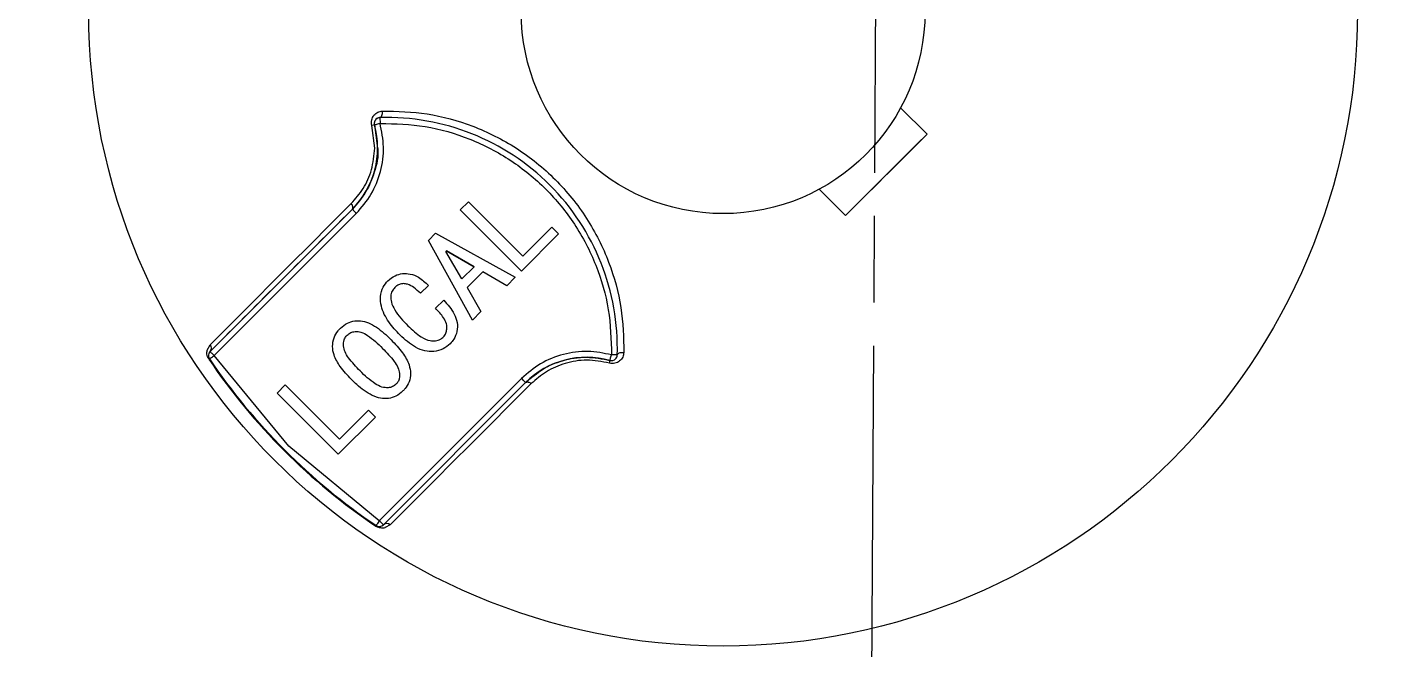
# Model space of a CAD drawing. Header units: millimetres. Extents: x 2223 to 4172, y 741 to 2119.
# Drawn here: x 2843.92 to 2890.67, y 1793.82 to 1815.39 of the extents above; entities that cross this region are included whole.
import ezdxf

# ---------------------------------------------------------------- set-up
doc = ezdxf.new("R2010")
doc.units = ezdxf.units.MM
doc.linetypes.add('AM_ISO08W050', pattern=[18, 12, -1.5, 3, -1.5])
doc.layers.add('AM_7', color=4, linetype='AM_ISO08W050', lineweight=25)

msp = doc.modelspace()

# ---------------------------------------------------------------- linework, layer by layer
at = {"color": 7, "linetype": 'Continuous', "lineweight": 25}
for p, q in [((2856.158, 1812.252), (2856.163, 1812.052)), ((2874.218, 1812.593), (2875.132, 1811.68)), ((2874.218, 1812.593), (2874.218, 1812.593)), ((2855.979, 1811.195), (2855.877, 1811.977)), ((2855.963, 1812.052), (2855.963, 1812.052)), ((2855.971, 1811.998), (2856.079, 1811.192)), ((2872.303, 1808.851), (2875.132, 1811.68)), ((2858.943, 1809.05), (2859.228, 1809.335)), ((2859.228, 1809.335), (2861.114, 1807.45)), ((2872.303, 1808.851), (2871.39, 1809.765)), ((2871.39, 1809.765), (2871.39, 1809.765)), ((2871.39, 1809.765), (2872.303, 1808.851)), ((2850.269, 1804.141), (2855.202, 1809.074)), ((2850.41, 1804), (2855.343, 1808.932)), ((2855.202, 1809.074), (2855.202, 1809.074)), ((2861.064, 1806.929), (2858.943, 1809.05)), ((2861.064, 1806.929), (2858.943, 1809.05)), ((2861.114, 1807.45), (2862.119, 1808.454)), ((2862.119, 1808.454), (2862.354, 1808.219)), ((2872.303, 1808.851), (2872.303, 1808.851)), ((2857.839, 1807.995), (2858.087, 1808.244)), ((2859.365, 1805.229), (2857.839, 1807.995)), ((2859.365, 1805.229), (2857.839, 1807.995)), ((2858.087, 1808.244), (2860.853, 1806.718)), ((2862.354, 1808.219), (2861.064, 1806.929)), ((2862.354, 1808.219), (2861.064, 1806.929)), ((2858.471, 1807.636), (2858.447, 1807.611)), ((2858.471, 1807.636), (2858.447, 1807.611)), ((2859.005, 1806.656), (2858.447, 1807.611)), ((2858.447, 1807.611), (2858.447, 1807.611)), ((2858.471, 1807.636), (2859.427, 1807.077)), ((2858.471, 1807.636), (2858.471, 1807.636)), ((2859.427, 1807.077), (2858.471, 1807.636)), ((2859.427, 1807.077), (2859.005, 1806.656)), ((2859.427, 1807.077), (2859.427, 1807.077)), ((2859.724, 1806.904), (2859.179, 1806.358)), ((2859.724, 1806.904), (2859.179, 1806.358)), ((2860.556, 1806.42), (2859.724, 1806.904)), ((2859.724, 1806.904), (2859.724, 1806.904)), ((2860.556, 1806.42), (2859.724, 1806.904)), ((2860.853, 1806.718), (2860.556, 1806.42)), ((2860.853, 1806.718), (2860.556, 1806.42)), ((2861.064, 1806.929), (2861.064, 1806.929)), ((2856.673, 1806.358), (2856.673, 1806.358)), ((2857.839, 1806.432), (2857.566, 1806.159)), ((2857.839, 1806.432), (2857.566, 1806.159)), ((2857.566, 1806.159), (2857.566, 1806.159)), ((2859.179, 1806.358), (2859.662, 1805.527)), ((2859.179, 1806.358), (2859.179, 1806.358)), ((2860.556, 1806.42), (2860.556, 1806.42)), ((2856.565, 1805.82), (2856.565, 1805.82)), ((2858.087, 1805.638), (2858.372, 1805.924)), ((2859.662, 1805.527), (2859.365, 1805.229)), ((2859.662, 1805.527), (2859.365, 1805.229)), ((2859.365, 1805.229), (2859.365, 1805.229)), ((2855.023, 1804.708), (2855.023, 1804.708)), ((2856.859, 1804.708), (2856.859, 1804.708)), ((2858.473, 1805.057), (2858.473, 1805.057)), ((2850.167, 1804.185), (2850.273, 1804.377)), ((2854.919, 1804.206), (2854.919, 1804.206)), ((2856.251, 1804.249), (2856.251, 1804.249)), ((2858.595, 1804.41), (2858.595, 1804.41)), ((2864.394, 1804.247), (2864.394, 1804.247)), ((2850.21, 1804), (2850.21, 1804)), ((2850.245, 1803.888), (2850.225, 1803.874)), ((2850.269, 1804.141), (2850.269, 1804.141)), ((2852.999, 1800.861), (2850.41, 1804)), ((2856.811, 1803.509), (2856.811, 1803.509)), ((2852.591, 1802.698), (2852.877, 1802.984)), ((2852.877, 1802.984), (2854.762, 1801.098)), ((2855.172, 1803.17), (2855.172, 1803.17)), ((2861.071, 1803.205), (2856.138, 1798.272)), ((2861.212, 1803.063), (2856.279, 1798.131)), ((2854.713, 1800.577), (2852.591, 1802.698)), ((2854.713, 1800.577), (2852.591, 1802.698)), ((2856.958, 1802.773), (2856.958, 1802.773)), ((2856.003, 1801.867), (2854.713, 1800.577)), ((2856.003, 1801.867), (2854.713, 1800.577)), ((2854.762, 1801.098), (2855.767, 1802.103)), ((2855.767, 1802.103), (2856.003, 1801.867)), ((2856.138, 1798.272), (2852.999, 1800.861)), ((2854.713, 1800.577), (2854.713, 1800.577)), ((2856.012, 1798.086), (2856.026, 1798.106)), ((2856.515, 1798.135), (2856.337, 1798.036))]:
    msp.add_line(p, q, dxfattribs=at)
at = {"color": 7, "linetype": 'Continuous', "lineweight": 25, "flags": 128}
for points in [[(2856.158, 1812.252), (2856.178, 1812.257), (2856.197, 1812.271), (2856.215, 1812.293), (2856.229, 1812.322), (2856.24, 1812.357), (2856.247, 1812.396), (2856.25, 1812.437), (2856.248, 1812.48)], [(2855.971, 1811.998), (2855.974, 1811.999), (2855.985, 1812.002), (2856.003, 1812.007), (2856.027, 1812.014), (2856.056, 1812.022), (2856.09, 1812.031), (2856.126, 1812.041), (2856.163, 1812.052)], [(2875.132, 1811.68), (2874.779, 1811.327), (2874.425, 1810.973), (2874.072, 1810.62), (2873.718, 1810.266), (2873.364, 1809.912), (2873.01, 1809.558), (2872.656, 1809.204), (2872.303, 1808.851)], [(2850.273, 1804.377), (2850.755, 1804.859), (2851.277, 1805.382), (2851.839, 1805.943), (2852.437, 1806.541), (2853.07, 1807.175), (2853.738, 1807.842), (2854.437, 1808.541), (2855.165, 1809.269)], [(2855.202, 1809.074), (2855.213, 1809.09), (2855.221, 1809.11), (2855.223, 1809.133), (2855.221, 1809.158), (2855.213, 1809.186), (2855.202, 1809.214), (2855.185, 1809.242), (2855.165, 1809.269)], [(2855.202, 1809.074), (2855.204, 1809.071), (2855.212, 1809.063), (2855.225, 1809.05), (2855.243, 1809.032), (2855.264, 1809.011), (2855.289, 1808.986), (2855.315, 1808.96), (2855.343, 1808.932)], [(2850.245, 1803.888), (2850.248, 1803.89), (2850.257, 1803.896), (2850.273, 1803.907), (2850.293, 1803.921), (2850.318, 1803.937), (2850.347, 1803.957), (2850.378, 1803.978), (2850.41, 1804)], [(2850.269, 1804.141), (2850.272, 1804.138), (2850.28, 1804.13), (2850.293, 1804.117), (2850.31, 1804.1), (2850.332, 1804.078), (2850.356, 1804.054), (2850.383, 1804.027), (2850.41, 1804)], [(2864.137, 1803.832), (2864.138, 1803.836), (2864.141, 1803.847), (2864.146, 1803.865), (2864.152, 1803.889), (2864.16, 1803.918), (2864.17, 1803.951), (2864.18, 1803.988), (2864.19, 1804.025)], [(2864.39, 1804.019), (2864.386, 1804.019), (2864.375, 1804.02), (2864.356, 1804.02), (2864.332, 1804.021), (2864.301, 1804.022), (2864.267, 1804.023), (2864.229, 1804.024), (2864.19, 1804.025)], [(2864.39, 1804.019), (2864.395, 1804.04), (2864.409, 1804.059), (2864.431, 1804.076), (2864.46, 1804.091), (2864.495, 1804.102), (2864.534, 1804.109), (2864.576, 1804.111), (2864.618, 1804.11)], [(2861.408, 1803.027), (2860.679, 1802.298), (2859.98, 1801.599), (2859.313, 1800.932), (2858.679, 1800.299), (2858.081, 1799.7), (2857.52, 1799.139), (2856.997, 1798.617), (2856.515, 1798.135)], [(2861.212, 1803.063), (2861.209, 1803.066), (2861.201, 1803.074), (2861.188, 1803.087), (2861.171, 1803.105), (2861.149, 1803.126), (2861.125, 1803.151), (2861.098, 1803.177), (2861.071, 1803.205)], [(2861.212, 1803.063), (2861.228, 1803.075), (2861.248, 1803.082), (2861.271, 1803.085), (2861.297, 1803.082), (2861.324, 1803.075), (2861.352, 1803.063), (2861.38, 1803.047), (2861.408, 1803.027)], [(2856.138, 1798.272), (2856.116, 1798.24), (2856.095, 1798.209), (2856.076, 1798.18), (2856.059, 1798.155), (2856.045, 1798.134), (2856.035, 1798.119), (2856.028, 1798.11), (2856.026, 1798.106)], [(2856.279, 1798.131), (2856.277, 1798.133), (2856.269, 1798.141), (2856.256, 1798.155), (2856.238, 1798.172), (2856.217, 1798.194), (2856.192, 1798.218), (2856.166, 1798.245), (2856.138, 1798.272)]]:
    msp.add_lwpolyline(points, dxfattribs=at)
at = {"color": 7, "linetype": 'Continuous', "lineweight": 25}
for centre, radius in [((2868.061, 1815.923), 22), ((2868.061, 1815.922), 7)]:
    msp.add_circle(centre, radius, dxfattribs=at)
for centre, radius, start, end in [((2835.061, 1853.128), 91.48, 295.79271, 180), ((2835.061, 1853.128), 91.48, 180, 290.22656), ((2835.061, 1853.128), 86.42, 299.88973, 350.7957), ((2835.061, 1853.128), 91.441, 295.84596, 351.20762), ((2835.061, 1853.128), 90.976, 296.50811, 351.20762), ((2856.163, 1812.052), 0.2, 135, 195.531), ((2856.163, 1812.052), 0.2, 91.6906, 135), ((2856.394, 1804.255), 8, 358.3094, 91.6906), ((2853.08, 1811.195), 3, 315, 15.531), ((2856.077, 1811.318), 0.688, 98.909, 106.876), ((2850.133, 1804.261), 0.182, 318.6226, 39.5362), ((2850.41, 1804), 0.2, 135, 214.039), ((2868.061, 1815.923), 21.524, 214.039, 235.961), ((2868.061, 1815.922), 21.5, 214.039, 235.961), ((2863.333, 1800.942), 3, 74.469, 135), ((2863.456, 1803.939), 0.689, 343.1243, 351.0894), ((2864.19, 1804.025), 0.2, 254.469, 315), ((2864.19, 1804.025), 0.2, 315, 358.3094), ((2856.138, 1798.272), 0.2, 235.961, 315), ((2856.399, 1797.994), 0.182, 50.5221, 130.0859)]:
    msp.add_arc(centre, radius, start, end, dxfattribs=at)
for points in [[(2928.802, 1853.129), (2928.715, 1850.061), (2928.541, 1843.926), (2927.137, 1834.811), (2924.912, 1825.873), (2921.805, 1817.198), (2917.866, 1808.869), (2913.129, 1800.966), (2907.64, 1793.565), (2901.452, 1786.738), (2894.625, 1780.55), (2887.224, 1775.061), (2879.321, 1770.324), (2870.992, 1766.385), (2862.316, 1763.278), (2853.378, 1761.052), (2844.264, 1759.649), (2838.129, 1759.475), (2835.061, 1759.388)], [(2932.735, 1842.339), (2932.211, 1838.688), (2931.163, 1831.384), (2928.043, 1820.741), (2923.835, 1810.498), (2918.48, 1800.797), (2912.075, 1791.758), (2904.694, 1783.496), (2896.432, 1776.115), (2887.393, 1769.71), (2877.692, 1764.355), (2867.449, 1760.147), (2856.806, 1757.027), (2849.502, 1755.979), (2845.851, 1755.455)], [(2932.532, 1835.797), (2931.846, 1832.502), (2930.473, 1825.914), (2927.152, 1816.362), (2922.949, 1807.178), (2917.813, 1798.475), (2911.824, 1790.339), (2905.036, 1782.854), (2897.522, 1776.099), (2889.36, 1770.144), (2880.635, 1765.046), (2871.434, 1760.881), (2861.868, 1757.601), (2855.273, 1756.257), (2851.976, 1755.584)], [(2855.202, 1809.074), (2854.237, 1808.109), (2852.308, 1806.181), (2850.949, 1804.821), (2850.269, 1804.141)]]:
    msp.add_open_spline(points, degree=3, dxfattribs=at)
for points, knots in [([(2877.345, 1779.057), (2879.524, 1780.33), (2884.508, 1783.244), (2891.573, 1788.898), (2898.537, 1795.73), (2904.656, 1803.34), (2909.88, 1811.589), (2914.107, 1820.384), (2917.385, 1829.591), (2918.66, 1835.966), (2919.297, 1839.154)], [0, 0, 0, 0, 0.099849, 0.228442, 0.357035, 0.485628, 0.614221, 0.742814, 0.871407, 1, 1, 1, 1]), ([(2855.877, 1811.977), (2855.871, 1812.009), (2855.858, 1812.073), (2855.869, 1812.169), (2855.899, 1812.258), (2855.964, 1812.358), (2856.079, 1812.454), (2856.191, 1812.471), (2856.248, 1812.48)], [0, 0, 0, 0, 0.123692, 0.250213, 0.373441, 0.501044, 0.749966, 1, 1, 1, 1]), ([(2856.158, 1812.252), (2856.148, 1812.251), (2856.122, 1812.249), (2856.072, 1812.233), (2856.022, 1812.198), (2855.985, 1812.147), (2855.967, 1812.097), (2855.961, 1812.047), (2855.968, 1812.014), (2855.971, 1811.998)], [0, 0, 0, 0, 0.0858052, 0.25106, 0.5005164, 0.655876, 0.7885052, 0.9015382, 1, 1, 1, 1]), ([(2856.248, 1812.48), (2856.763, 1812.468), (2857.792, 1812.443), (2859.388, 1812.007), (2860.917, 1811.245), (2862.282, 1810.147), (2863.382, 1808.782), (2864.145, 1807.252), (2864.581, 1805.655), (2864.606, 1804.626), (2864.618, 1804.11)], [0, 0, 0, 0, 0.125198, 0.2499957, 0.3751716, 0.4997698, 0.6246825, 0.749695, 0.8746376, 1, 1, 1, 1]), ([(2855.343, 1808.932), (2855.524, 1809.143), (2855.893, 1809.571), (2856.208, 1810.372), (2856.328, 1811.225), (2856.218, 1811.779), (2856.163, 1812.052)], [0, 0, 0, 0, 0.245589, 0.5, 0.754411, 1, 1, 1, 1]), ([(2856.163, 1812.052), (2856.688, 1812.037), (2857.749, 1812.006), (2859.292, 1811.552), (2860.714, 1810.816), (2861.946, 1809.808), (2862.954, 1808.575), (2863.691, 1807.154), (2864.144, 1805.611), (2864.175, 1804.55), (2864.19, 1804.025)], [0, 0, 0, 0, 0.123694, 0.25, 0.376306, 0.5, 0.623694, 0.75, 0.876306, 1, 1, 1, 1]), ([(2855.165, 1809.269), (2855.31, 1809.436), (2855.6, 1809.77), (2855.903, 1810.429), (2855.953, 1810.94), (2855.979, 1811.195)], [0, 0, 0, 0, 0.33293, 0.666707, 1, 1, 1, 1]), ([(2856.079, 1811.192), (2856.08, 1811.189), (2856.119, 1810.9), (2855.98, 1810.363), (2855.692, 1809.634), (2855.371, 1809.268), (2855.202, 1809.074)], [0, 0, 0, 0, 0.0026935, 0.3414816, 0.6510181, 1, 1, 1, 1]), ([(2856.859, 1804.708), (2856.722, 1804.854), (2856.446, 1805.149), (2856.201, 1805.62), (2856.163, 1806.05), (2856.243, 1806.367), (2856.377, 1806.523), (2856.437, 1806.594)], [0, 0, 0, 0, 0.278953, 0.561275, 0.716356, 0.872487, 1, 1, 1, 1]), ([(2856.437, 1806.594), (2856.515, 1806.659), (2856.663, 1806.783), (2856.942, 1806.853), (2857.225, 1806.839), (2857.547, 1806.71), (2857.73, 1806.536), (2857.839, 1806.432)], [0, 0, 0, 0, 0.190602, 0.35935, 0.52722, 0.719557, 1, 1, 1, 1]), ([(2856.673, 1806.358), (2856.64, 1806.319), (2856.568, 1806.234), (2856.523, 1806.054), (2856.55, 1805.824), (2856.728, 1805.451), (2856.964, 1805.205), (2857.132, 1805.031)], [0, 0, 0, 0, 0.0972515, 0.2128757, 0.3462685, 0.5366234, 1, 1, 1, 1]), ([(2857.566, 1806.159), (2857.493, 1806.228), (2857.358, 1806.354), (2857.152, 1806.468), (2856.973, 1806.502), (2856.834, 1806.476), (2856.736, 1806.417), (2856.689, 1806.373), (2856.673, 1806.358)], [0, 0, 0, 0, 0.29136, 0.535096, 0.673308, 0.812563, 0.935255, 1, 1, 1, 1]), ([(2857.566, 1806.159), (2857.493, 1806.228), (2857.358, 1806.354), (2857.152, 1806.468), (2856.973, 1806.502), (2856.834, 1806.476), (2856.736, 1806.417), (2856.689, 1806.373), (2856.673, 1806.358)], [0, 0, 0, 0, 0.29136, 0.535096, 0.673308, 0.812563, 0.935255, 1, 1, 1, 1]), ([(2858.36, 1804.646), (2858.392, 1804.686), (2858.454, 1804.765), (2858.485, 1804.927), (2858.476, 1805.117), (2858.337, 1805.373), (2858.186, 1805.533), (2858.087, 1805.638)], [0, 0, 0, 0, 0.132852, 0.257107, 0.423406, 0.622223, 1, 1, 1, 1]), ([(2858.372, 1805.924), (2858.506, 1805.771), (2858.709, 1805.541), (2858.855, 1805.15), (2858.844, 1804.839), (2858.748, 1804.582), (2858.639, 1804.46), (2858.595, 1804.41)], [0, 0, 0, 0, 0.351866, 0.532632, 0.714759, 0.884894, 1, 1, 1, 1]), ([(2854.787, 1804.944), (2854.864, 1805.01), (2855.009, 1805.135), (2855.282, 1805.217), (2855.561, 1805.209), (2855.945, 1805.069), (2856.268, 1804.819), (2856.486, 1804.607), (2856.549, 1804.547)], [0, 0, 0, 0, 0.148277, 0.278554, 0.408484, 0.552088, 0.872274, 1, 1, 1, 1]), ([(2855.172, 1803.17), (2855.034, 1803.316), (2854.795, 1803.571), (2854.564, 1803.966), (2854.499, 1804.316), (2854.549, 1804.613), (2854.669, 1804.819), (2854.76, 1804.915), (2854.787, 1804.944)], [0, 0, 0, 0, 0.29336, 0.511467, 0.658407, 0.805673, 0.942273, 1, 1, 1, 1]), ([(2855.469, 1803.467), (2855.331, 1803.612), (2855.136, 1803.817), (2854.941, 1804.115), (2854.885, 1804.333), (2854.903, 1804.526), (2854.966, 1804.649), (2855.011, 1804.696), (2855.023, 1804.708)], [0, 0, 0, 0, 0.411241, 0.579386, 0.722749, 0.866004, 0.96618, 1, 1, 1, 1]), ([(2855.023, 1804.708), (2855.062, 1804.741), (2855.142, 1804.806), (2855.313, 1804.841), (2855.522, 1804.82), (2855.861, 1804.627), (2856.087, 1804.408), (2856.251, 1804.249)], [0, 0, 0, 0, 0.104522, 0.209348, 0.351191, 0.528915, 1, 1, 1, 1]), ([(2855.023, 1804.708), (2855.062, 1804.741), (2855.142, 1804.806), (2855.313, 1804.841), (2855.522, 1804.82), (2855.861, 1804.627), (2856.087, 1804.408), (2856.251, 1804.249)], [0, 0, 0, 0, 0.104522, 0.209348, 0.351191, 0.528915, 1, 1, 1, 1]), ([(2858.595, 1804.41), (2858.517, 1804.345), (2858.352, 1804.206), (2858.035, 1804.13), (2857.701, 1804.146), (2857.282, 1804.32), (2857.027, 1804.554), (2856.859, 1804.708)], [0, 0, 0, 0, 0.153253, 0.324924, 0.478859, 0.655839, 1, 1, 1, 1]), ([(2858.595, 1804.41), (2858.517, 1804.345), (2858.352, 1804.206), (2858.035, 1804.13), (2857.701, 1804.146), (2857.282, 1804.32), (2857.027, 1804.554), (2856.859, 1804.708)], [0, 0, 0, 0, 0.153253, 0.324924, 0.478859, 0.655839, 1, 1, 1, 1]), ([(2857.132, 1805.031), (2857.277, 1804.891), (2857.502, 1804.676), (2857.846, 1804.512), (2858.082, 1804.5), (2858.248, 1804.548), (2858.327, 1804.617), (2858.36, 1804.646)], [0, 0, 0, 0, 0.421141, 0.650944, 0.779664, 0.909635, 1, 1, 1, 1]), ([(2850.225, 1803.874), (2850.216, 1803.887), (2850.199, 1803.914), (2850.173, 1803.975), (2850.15, 1804.075), (2850.16, 1804.142), (2850.167, 1804.185)], [0, 0, 0, 0, 0.1152277, 0.2337581, 0.5018731, 1, 1, 1, 1]), ([(2856.251, 1804.249), (2856.39, 1804.104), (2856.587, 1803.898), (2856.785, 1803.6), (2856.847, 1803.394), (2856.842, 1803.22), (2856.795, 1803.092), (2856.744, 1803.034), (2856.722, 1803.008)], [0, 0, 0, 0, 0.409684, 0.583644, 0.725379, 0.843759, 0.932231, 1, 1, 1, 1]), ([(2856.549, 1804.547), (2856.686, 1804.401), (2856.932, 1804.139), (2857.17, 1803.738), (2857.237, 1803.38), (2857.188, 1803.088), (2857.069, 1802.891), (2856.983, 1802.8), (2856.958, 1802.773)], [0, 0, 0, 0, 0.292886, 0.524338, 0.670134, 0.816655, 0.945975, 1, 1, 1, 1]), ([(2864.19, 1804.025), (2863.918, 1804.079), (2863.363, 1804.189), (2862.511, 1804.07), (2861.71, 1803.755), (2861.281, 1803.386), (2861.071, 1803.205)], [0, 0, 0, 0, 0.245589, 0.5, 0.754411, 1, 1, 1, 1]), ([(2861.212, 1803.063), (2861.406, 1803.232), (2861.773, 1803.55), (2862.5, 1803.855), (2863.303, 1803.992), (2863.864, 1803.885), (2864.137, 1803.832)], [0, 0, 0, 0, 0.265019, 0.500067, 0.757342, 1, 1, 1, 1]), ([(2864.115, 1803.739), (2863.853, 1803.789), (2863.328, 1803.888), (2862.569, 1803.752), (2861.908, 1803.465), (2861.574, 1803.173), (2861.408, 1803.027)], [0, 0, 0, 0, 0.249812, 0.499845, 0.75024, 1, 1, 1, 1]), ([(2864.618, 1804.11), (2864.609, 1804.053), (2864.592, 1803.94), (2864.497, 1803.826), (2864.397, 1803.761), (2864.308, 1803.731), (2864.212, 1803.719), (2864.147, 1803.733), (2864.115, 1803.739)], [0, 0, 0, 0, 0.249602, 0.498296, 0.625589, 0.748629, 0.875722, 1, 1, 1, 1]), ([(2856.722, 1803.008), (2856.683, 1802.976), (2856.601, 1802.91), (2856.425, 1802.876), (2856.209, 1802.896), (2855.862, 1803.087), (2855.634, 1803.308), (2855.469, 1803.467)], [0, 0, 0, 0, 0.102727, 0.209545, 0.355438, 0.53569, 1, 1, 1, 1]), ([(2856.958, 1802.773), (2856.881, 1802.706), (2856.734, 1802.58), (2856.456, 1802.499), (2856.169, 1802.508), (2855.777, 1802.649), (2855.45, 1802.899), (2855.233, 1803.11), (2855.172, 1803.17)], [0, 0, 0, 0, 0.146535, 0.278399, 0.409738, 0.559567, 0.875154, 1, 1, 1, 1]), ([(2856.958, 1802.773), (2856.881, 1802.706), (2856.734, 1802.58), (2856.456, 1802.499), (2856.169, 1802.508), (2855.777, 1802.649), (2855.45, 1802.899), (2855.233, 1803.11), (2855.172, 1803.17)], [0, 0, 0, 0, 0.146535, 0.278399, 0.409738, 0.559567, 0.875154, 1, 1, 1, 1]), ([(2856.337, 1798.036), (2856.333, 1798.033), (2856.297, 1798.012), (2856.212, 1798.014), (2856.113, 1798.035), (2856.053, 1798.061), (2856.026, 1798.078), (2856.012, 1798.086)], [0, 0, 0, 0, 0.0641655, 0.529622, 0.7809744, 0.8920347, 1, 1, 1, 1])]:
    msp.add_open_spline(points, degree=3, knots=knots, dxfattribs=at)
at = {"layer": 'AM_7'}
msp.add_line((2872.553, 1684.344), (2874.792, 2051.479), dxfattribs=at)

doc.saveas('drawing.dxf')
